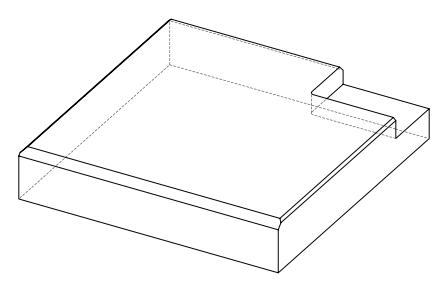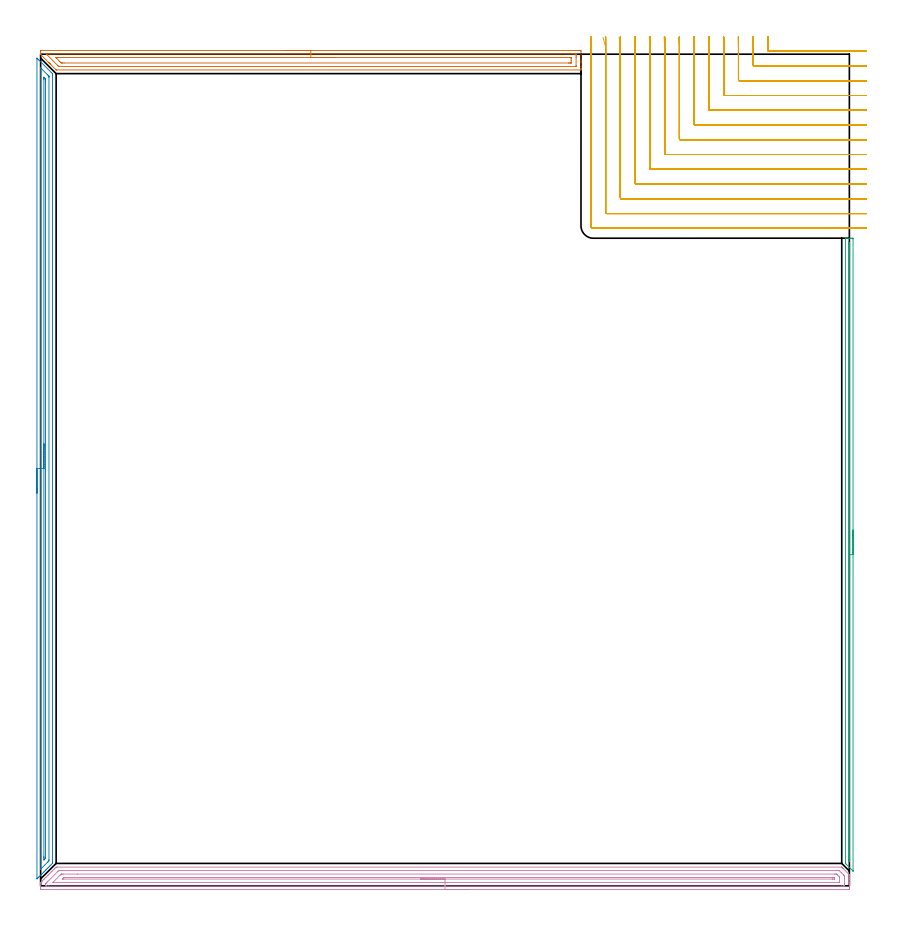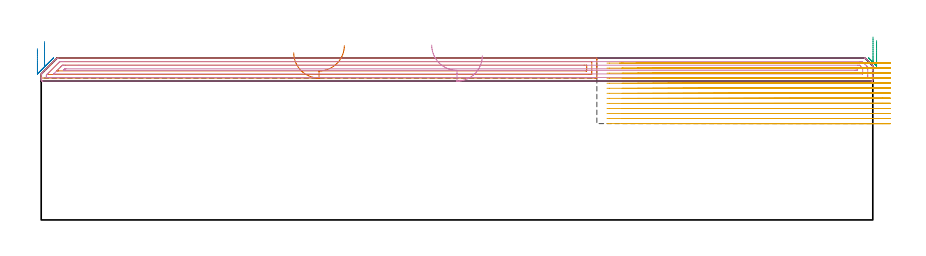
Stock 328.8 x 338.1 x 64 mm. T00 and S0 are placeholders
(PLAN: 5 operations, 1 tool changes, 72.4 min)
(1 AREA_MILL | FG_CHAMFER_SURFACE | UGT0205_001 | 5.43 min | 7009 mm3)
(2 AREA_MILL_1 | FG_CHAMFER_SURFACE_1 | UGT0205_001 | 8.03 min | 6589 mm3)
(3 AREA_MILL_2 | FG_CHAMFER_SURFACE_2 | UGT0205_001 | 4.23 min | 1260 mm3)
(4 AREA_MILL_3 | FG_CHAMFER_SURFACE_3 | UGT0205_001 | 10.61 min | 13462 mm3)
(5 MILL_CORNER_NOTCH_RECTANGULAR | CORNER_NOTCH_RECTANGULAR | NXT0201_009 | Follow Part, ap 2, ae 75% | 44.1 min | 211093 mm3)
(TOOL UGT0205_001 | Chamfer Mill 20 x 3 x 45 deg. | D20 FL50 Z2)
(TOOL NXT0201_009 | ENDMILL 8mm [2P460-0800-NA 1630] | D8 FL26 Z6)
(OP 1 AREA_MILL)
G17 G21 G94 G90
T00 M6
G54
G17 G0 G90 X99.85 Y339.6 S1061 M3
G43 Z74. H0
Z66.1
G94 G1 X99.888 Z65.228 F250.
X100.002 Z64.364
X100.191 Z63.512
X100.453 Z62.68
X100.787 Z61.874
X101.19 Z61.1
X101.659 Z60.364
X102.19 Z59.672
X102.779 Z59.029
X103.422 Z58.44
X104.114 Z57.908
X104.85 Z57.44
X105.624 Z57.037
X106.43 Z56.703
X107.262 Z56.441
X108.114 Z56.252
X108.978 Z56.138
X109.85 Z56.1
X218.667
X219.103 Y339.599 Z56.101
X219.534 Y339.595 Z56.103
X219.69 Y339.591 Z56.106
X219.7 Y339.17 Z56.527
Y335.65 Z60.045
Y335.068 Z60.629
Y334.77 Z60.927
Y333.01 Z62.685
Y332.414 Z63.286
Y332.13 Z63.569
X219.699 Y331.991 Z63.708
X219.69 Y331.706 Z63.993
X219.549 Y331.7 Z64.
X6.314 Z63.999
X6.304 Y331.705 Z63.994
X6.28 Y331.719 Z63.98
X4.108 Y333.89 Z61.807
X4.055 Y333.944 Z61.755
X3.867 Y334.132 Z61.567
X3.815 Y334.183 Z61.513
X3.766 Y334.234 Z61.465
X3.57 Y334.429 Z61.27
X3.522 Y334.477 Z61.22
X3.477 Y334.523 Z61.176
X3.273 Y334.727 Z60.972
X3.229 Y334.77 Z60.927
X3.187 Y334.812 Z60.887
X0.3 Y337.7 Z57.999
X0.149 Y337.85 Z57.847
X0.003 Y337.997 Z57.701
X0. Y338. Z57.698
Y338.07 Z57.63
Y338.298 Z57.402
Y339.17 Z56.53
Y339.454 Z56.245
X0.01 Y339.594 Z56.105
X0.037 Y339.6 Z56.1
X109.85
Y338.186 Z57.514
X216.533
X217.319 Y338.185 Z57.515
X217.426 Y338.184 Z57.516
X217.669 Y338.179 Z57.521
X217.69 Y338.1 Z57.6
X217.696 Y337.918 Z57.782
X217.699 Y337.41 Z58.29
X217.7 Y336.906 Z58.794
X217.699 Y333.515 Z62.185
X217.692 Y333.139 Z62.561
X217.69 Y333.12 Z62.58
X217.686 Y333.118 Z62.582
X217.663 Y333.116 Z62.584
X217.614 Y333.115 Z62.585
X217.516 Y333.114 Z62.586
X7.732 Y333.115 Z62.585
X7.625 Y333.116 Z62.584
X7.431 Y333.121 Z62.579
X7.331 Y333.13 Z62.57
X7.133 Y333.323 Z62.377
X6.84 Y333.61 Z62.09
X2.381 Y338.069 Z57.631
X2.312 Y338.141 Z57.559
X2.294 Y338.163 Z57.537
X2.283 Y338.177 Z57.523
X2.302 Y338.179 Z57.521
X2.381 Y338.183 Z57.517
X2.487 Y338.185 Z57.515
X109.85 Y338.186 Z57.514
Y336.772 Z58.928
X215.291 Y336.771 Z58.929
X215.535 Z58.93
X215.617 Y336.769 Z58.931
X215.68 Y336.765 Z58.935
X215.69 Y336.762 Z58.938
X215.694 Y336.738 Z58.962
X215.697 Y336.692 Z59.008
X215.699 Y336.53 Z59.17
X215.7 Y336.368 Z59.332
Y335.488 Z60.212
X215.699 Y334.77 Z60.93
X215.697 Y334.611 Z61.089
X215.69 Y334.555 Z61.145
X215.681 Y334.535 Z61.165
X215.657 Y334.534 Z61.166
X215.535 Y334.531 Z61.169
X214.888 Y334.529 Z61.171
X214.644
X9.516
X8.867 Y334.53 Z61.17
X8.624 Y334.532 Z61.168
X8.384 Y334.536 Z61.164
X8.14 Y334.77 Z60.93
X7.732 Y335.169 Z60.531
X6.37 Y336.53 Z59.17
X6.218 Y336.686 Z59.014
X6.165 Y336.742 Z58.958
X6.147 Y336.765 Z58.935
X6.188 Y336.766 Z58.934
X6.351 Y336.769 Z58.931
X6.596 Y336.771 Z58.929
X6.84 Y336.772 Z58.928
X109.85
X110.722 Z58.966
X111.587 Z59.08
X112.438 Z59.269
X113.27 Z59.532
X114.076 Z59.865
X114.85 Z60.268
X115.586 Z60.737
X116.278 Z61.268
X116.921 Z61.857
X117.51 Z62.501
X118.042 Z63.193
X118.51 Z63.928
X118.913 Z64.702
X119.247 Z65.508
X119.509 Z66.34
X119.698 Z67.192
X119.812 Z68.057
X119.85 Z68.928
G0 Z74.
M5
M2
(OP 2 AREA_MILL_1)
G17 G21 G94 G90
T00 M6
G54
G17 G0 G90 X-1.5 Y159.65 S1061 M3
G43 Z74. H0
Z67.7
G94 G1 Y159.688 Z66.828 F250.
Y159.802 Z65.964
Y159.991 Z65.112
Y160.253 Z64.28
Y160.587 Z63.474
Y160.99 Z62.7
Y161.459 Z61.964
Y161.99 Z61.272
Y162.579 Z60.629
Y163.222 Z60.04
Y163.914 Z59.508
Y164.65 Z59.04
Y165.424 Z58.637
Y166.23 Z58.303
Y167.062 Z58.041
Y167.914 Z57.852
Y168.779 Z57.738
Y169.65 Z57.7
Y336.211
X-1.496 Y336.473 Z57.704
X-1.494 Y336.482 Z57.705
X-1.473 Y336.473 Z57.727
X-0.709 Y335.711 Z58.487
X4.304 Y330.697 Z63.501
X4.75 Y330.25 Z63.949
X4.799 Y330.195 Z63.984
X4.8 Y329.621 Z64.
Y9.679
X4.799 Y9.105 Z63.984
X4.749 Y9.049 Z63.949
X3.951 Y8.251 Z63.15
X3.714 Y8.012 Z62.911
X3.593 Y7.891 Z62.79
X3.084 Y7.384 Z62.284
X2.83 Y7.128 Z62.026
X2.699 Y6.998 Z61.896
X2.218 Y6.517 Z61.417
X1.945 Y6.243 Z61.141
X1.364 Y5.664 Z60.564
X1.06 Y5.358 Z60.256
X0.47 Y4.77 Z59.67
X0.176 Y4.473 Z59.371
X-0.43 Y3.87 Z58.77
X-0.709 Y3.588 Z58.486
X-1.197 Y3.102 Z58.001
X-1.323 Y2.976 Z57.875
X-1.446 Y2.859 Z57.752
X-1.494 Y2.818 Z57.704
X-1.499 Y2.949 Z57.701
X-1.5 Y2.976 Z57.7
Y169.65
X-0.086 Z59.114
Y332.302
X-0.084 Y332.489 Z59.116
X-0.082 Y332.581 Z59.118
X-0.08 Y332.612 Z59.12
X-0.058 Y332.596 Z59.142
X0.031 Y332.514 Z59.231
X0.247 Y332.302 Z59.447
X2.928 Y329.621 Z62.128
X3.328 Y329.213 Z62.528
X3.379 Y329.159 Z62.579
X3.382 Y329.137 Z62.582
X3.384 Y329.084 Z62.584
X3.385 Y328.976 Z62.585
X3.386 Y328.762 Z62.586
X3.385 Y10.573 Z62.585
X3.379 Y10.148 Z62.579
X3.171 Y9.93 Z62.371
X2.928 Y9.679 Z62.128
X0.163 Y6.913 Z59.363
X0.063 Y6.814 Z59.263
X-0.037 Y6.719 Z59.163
X-0.075 Y6.686 Z59.125
X-0.085 Y6.963 Z59.115
Y6.998
X-0.086 Y169.65 Z59.114
X1.328 Z60.528
X1.329 Y327.834 Z60.529
X1.33 Y328.158 Z60.53
X1.334 Y328.728 Z60.534
X1.335 Y328.746 Z60.535
X1.364 Y328.728 Z60.564
X1.65 Y328.444 Z60.85
X1.95 Y328.139 Z61.15
X1.965 Y327.834 Z61.165
X1.968 Y327.513 Z61.168
X1.971 Y326.94 Z61.171
Y326.616
Y11.466
X1.97 Y11.304 Z61.17
X1.967 Y11.223 Z61.167
X1.965 Y11.186 Z61.165
X1.951 Y11.162 Z61.151
X1.65 Y10.852 Z60.85
X1.512 Y10.712 Z60.712
X1.372 Y10.573 Z60.572
X1.355 Y10.56 Z60.555
X1.343 Y10.553 Z60.543
X1.336 Y10.573 Z60.536
X1.334 Y10.607 Z60.534
X1.33 Y10.896 Z60.53
X1.329 Y11.466 Z60.529
X1.328 Y11.791 Z60.528
Y169.65
Y170.522 Z60.566
Y171.387 Z60.68
Y172.238 Z60.869
Y173.07 Z61.132
Y173.876 Z61.465
Y174.65 Z61.868
Y175.386 Z62.337
Y176.078 Z62.868
Y176.721 Z63.457
Y177.311 Z64.101
Y177.842 Z64.793
Y178.31 Z65.528
Y178.713 Z66.302
Y179.047 Z67.108
Y179.309 Z67.94
Y179.498 Z68.792
Y179.612 Z69.657
Y179.65 Z70.528
G0 Z74.
M5
M2
(OP 3 AREA_MILL_2)
G17 G21 G94 G90
T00 M6
G54
G17 G0 G90 X330.3 Y144.65 S1061 M3
G43 Z74. H0
Z70.9
G94 G1 Y144.612 Z70.028 F250.
Y144.498 Z69.164
Y144.309 Z68.312
Y144.047 Z67.48
Y143.713 Z66.674
Y143.31 Z65.9
Y142.841 Z65.164
Y142.31 Z64.472
Y141.721 Z63.829
Y141.078 Z63.24
Y140.386 Z62.708
Y139.65 Z62.24
Y138.876 Z61.837
Y138.07 Z61.503
Y137.238 Z61.241
Y136.386 Z61.052
Y135.522 Z60.938
Y134.65 Z60.9
X330.299 Y6.157 Z60.899
Y6.093
X330.297 Y6.051 Z60.897
X330.294 Y6.032 Z60.899
X330.291 Y6.018 Z60.901
X330.234 Y6.063 Z60.959
X330.173 Y6.126 Z61.024
X330.142 Y6.157 Z61.056
X327.429 Y8.871 Z63.771
X327.26 Y9.041 Z63.936
X327.203 Y9.105 Z63.989
X327.2 Y9.28 Z64.
Y263.143
X327.203 Y263.29 Z63.988
X327.244 Y263.296 Z63.947
X327.287 Y263.299 Z63.904
X327.376 Y263.3 Z63.823
X328.572 Z62.627
X329.183 Z62.012
X329.489 Z61.707
X330.051 Y263.297 Z61.146
X330.291 Y263.295 Z60.906
X330.293 Y263.268 Z60.904
X330.3 Y263.014 Z60.9
Y134.65
X328.886 Z62.314
Y10.479
X328.884 Y10.173 Z62.316
X328.881 Y9.894 Z62.319
X328.88 Y9.885 Z62.32
X328.876 Y9.886 Z62.324
X328.835 Y9.921 Z62.365
X328.751 Y10.002 Z62.449
X328.667 Y10.09 Z62.533
X328.627 Y10.134 Z62.573
X328.621 Y10.173 Z62.579
X328.618 Y10.452 Z62.582
X328.615 Y10.758 Z62.585
Y260.912
X328.617 Y261.191 Z62.583
X328.62 Y261.279 Z62.581
X328.622 Y261.291 Z62.578
X328.628 Y261.294 Z62.572
X328.654 Y261.297 Z62.546
X328.808 Y261.298 Z62.392
X328.87 Y261.291 Z62.33
X328.879 Y261.288 Z62.321
X328.881 Y261.27 Z62.319
X328.884 Y261.22 Z62.316
X328.885 Y260.912 Z62.315
X328.886 Y260.605 Z62.314
Y134.65
Y133.778 Z62.352
Y132.913 Z62.466
Y132.062 Z62.655
Y131.23 Z62.917
Y130.424 Z63.251
Y129.65 Z63.654
Y128.914 Z64.123
Y128.222 Z64.654
Y127.579 Z65.243
Y126.99 Z65.886
Y126.458 Z66.578
Y125.99 Z67.314
Y125.587 Z68.088
Y125.253 Z68.894
Y124.991 Z69.726
Y124.802 Z70.578
Y124.688 Z71.443
Y124.65 Z72.314
G0 Z74.
M5
M2
(OP 4 AREA_MILL_3)
G17 G21 G94 G90
T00 M6
G54
G17 G0 G90 X174.4 Y-1.5 S1061 M3
G43 Z74. H0
Z64.9
G94 G1 X174.362 Z64.028 F250.
X174.248 Z63.164
X174.059 Z62.312
X173.797 Z61.48
X173.463 Z60.674
X173.06 Z59.9
X172.592 Z59.164
X172.06 Z58.472
X171.471 Z57.829
X170.828 Z57.24
X170.136 Z56.708
X169.4 Z56.24
X168.626 Z55.837
X167.82 Z55.503
X166.988 Z55.241
X166.136 Z55.052
X165.272 Z54.938
X164.4 Z54.9
X0.608
X0.437 Y-1.498 Z54.902
X0.002 Y-1.491 Z54.905
X0. Y-1.269 Z55.128
Y-0.949 Z55.447
Y-0.381 Z56.015
Y-0.06 Z56.335
Y0.952 Z57.352
X0.008 Y1.273 Z57.672
X0.01 Y1.299 Z57.698
X0.161 Y1.458 Z57.858
X0.352 Y1.652 Z58.052
X0.417 Y1.717 Z58.117
X0.608 Y1.909 Z58.307
X0.712 Y2.013 Z58.411
X1.305 Y2.606 Z59.005
X1.5 Y2.801 Z59.199
X1.601 Y2.902 Z59.299
X2.194 Y3.494 Z59.894
X2.786 Y4.087 Z60.485
X3.083 Y4.383 Z60.783
X3.732 Y5.032 Z61.431
X4.624 Y5.925 Z62.324
X5.517 Y6.817 Z63.216
X5.714 Y7.014 Z63.414
X6.194 Y7.494 Z63.894
X6.305 Y7.601 Z63.982
X6.856 Y7.6 Z64.
X325.515
X325.695 Y7.597 Z63.989
X325.761 Y7.541 Z63.937
X326.099 Y7.202 Z63.6
X326.254 Y7.049 Z63.444
X326.407 Y6.894 Z63.291
X328.623 Y4.679 Z61.075
X328.787 Y4.513 Z60.909
X328.799 Y4.496 Z60.892
X328.8 Y4.234 Z60.633
Y3.248 Z59.647
Y2.606 Z59.001
Y1.396 Z57.793
Y0.829 Z57.223
Y0.224 Z56.619
Y-0.06 Z56.335
Y-0.665 Z55.731
X328.797 Y-0.949 Z55.447
X328.792 Y-1.491 Z54.905
X328.739 Y-1.493 Z54.904
X328.192 Y-1.5 Z54.9
X164.4
Y-0.086 Z56.314
X3.311
X2.418 Y-0.085 Z56.315
X2.393 Y-0.084 Z56.316
X2.01 Y-0.06 Z56.34
X2.005 Y0.326 Z56.726
X2.01 Y0.829 Z57.229
X2.191 Y1.029 Z57.429
X2.393 Y1.241 Z57.641
X2.63 Y1.48 Z57.88
X2.867 Y1.717 Z58.117
X6.856 Y5.705 Z62.105
X7.086 Y5.931 Z62.331
X7.322 Y6.16 Z62.56
X7.724 Y6.184 Z62.584
X7.748 Y6.185 Z62.585
X8.615 Y6.186 Z62.586
X323.704
X324.598 Y6.184 Z62.584
X324.622 Y6.182 Z62.582
X324.643 Y6.179 Z62.579
X324.678 Y6.16 Z62.56
X325.515 Y5.336 Z61.736
X325.536 Y5.314 Z61.714
X326.407 Y4.441 Z60.841
X326.46 Y4.383 Z60.783
X326.79 Y4.002 Z60.402
X326.796 Y3.494 Z59.894
X326.799 Y3.104 Z59.504
Y0.829 Z57.229
X326.798 Y0.44 Z56.84
X326.79 Y-0.06 Z56.34
X326.431 Y-0.084 Z56.316
X326.407 Y-0.085 Z56.315
X325.54 Y-0.086 Z56.314
X164.4
Y1.328 Z57.728
X5.182 Y1.329 Z57.729
X5.071 Y1.33 Z57.73
X5.025 Y1.331 Z57.731
X4.972 Y1.335 Z57.735
X4.951 Y1.341 Z57.741
X4.975 Y1.369 Z57.769
X5.02 Y1.418 Z57.818
X5.071 Y1.471 Z57.871
X7.983 Y4.383 Z60.783
X8.315 Y4.707 Z61.107
X8.363 Y4.752 Z61.152
X8.447 Y4.764 Z61.164
X8.641 Y4.767 Z61.167
X9.144 Y4.771 Z61.171
X14.917 Y4.772 Z61.172
X322.837 Y4.771 Z61.171
X323.342 Y4.769 Z61.169
X323.534 Y4.765 Z61.165
X323.627 Y4.761 Z61.161
X323.729 Y4.667 Z61.067
X324.016 Y4.383 Z60.783
X324.622 Y3.776 Z60.176
X324.758 Y3.633 Z60.033
X324.789 Y3.598 Z59.998
X324.794 Y3.553 Z59.953
X324.797 Y3.494 Z59.894
X324.8 Y3.318 Z59.718
X324.798 Y1.542 Z57.942
X324.79 Y1.364 Z57.764
X324.784 Y1.334 Z57.734
X324.767 Y1.333 Z57.733
X324.72 Y1.33 Z57.73
X324.622 Y1.329 Z57.729
X164.4 Y1.328 Z57.728
Y2.743 Z59.143
X9.396
X8.928 Y2.745 Z59.145
X8.853 Y2.747 Z59.147
X8.815 Y2.749 Z59.149
X8.826 Y2.765 Z59.165
X8.909 Y2.855 Z59.255
X9.005 Y2.955 Z59.355
X9.093 Y3.044 Z59.444
X9.244 Y3.194 Z59.594
X9.319 Y3.265 Z59.665
X9.395 Y3.335 Z59.735
X9.422 Y3.351 Z59.751
X9.457 Y3.353 Z59.753
X9.534 Y3.356 Z59.756
X9.671 Y3.357 Z59.757
X9.809
X322.082
X322.39 Y3.355 Z59.755
X322.544 Y3.352 Z59.752
X322.579 Y3.35 Z59.75
X322.603 Y3.336 Z59.736
X322.641 Y3.302 Z59.702
X322.726 Y3.217 Z59.617
X322.79 Y3.15 Z59.55
X322.792 Y3.05 Z59.45
Y2.846 Z59.246
X322.79 Y2.751 Z59.151
X322.695 Y2.747 Z59.147
X322.562 Y2.745 Z59.145
X321.944 Y2.743 Z59.143
X321.807
X164.4
X163.528 Z59.181
X162.664 Z59.295
X161.812 Z59.483
X160.98 Z59.746
X160.174 Z60.08
X159.4 Z60.482
X158.664 Z60.951
X157.972 Z61.482
X157.329 Z62.072
X156.74 Z62.715
X156.208 Z63.407
X155.74 Z64.143
X155.337 Z64.916
X155.003 Z65.722
X154.741 Z66.554
X154.552 Z67.406
X154.438 Z68.271
X154.4 Z69.143
G0 Z74.
M5
M2
(OP 5 MILL_CORNER_NOTCH_RECTANGULAR)
G17 G21 G94 G90
T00 M6
G54
G17 G0 G90 X295.61 Y345.099 S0 M3
G43 Z74. H1
Z62.008
G94 G1 X295.68 Y342.1 F250.
G2 X295.7 Y340.411 R72. F500.
G1 Y339.695
G3 X296.095 Y339.3 R0.4
G1 X332.616
X335.616 F250.
G0 Z74.
X289.602 Y345.099
Z62.008
G1 X289.678 Y342.1
G2 X289.7 Y340.411 R66. F500.
G1 Y333.695
G3 X290.095 Y333.3 R0.4
G1 X332.8
X335.8 F250.
G0 Z74.
X283.592 Y345.099
Z62.008
G1 X283.676 Y342.1
G2 X283.7 Y340.411 R60. F500.
G1 Y327.695
G3 X284.095 Y327.3 R0.4
G1 X332.8
X335.8 F250.
G0 Z74.
X277.58 Y345.099
Z62.008
G1 X277.674 Y342.1
G2 X277.7 Y340.411 R54. F500.
G1 Y321.696
G3 X278.096 Y321.3 R0.4
G1 X332.8
X335.8 F250.
G0 Z74.
X271.565 Y345.098
Z62.008
G1 X271.67 Y342.1
G2 X271.7 Y340.411 R48. F500.
G1 Y315.696
G3 X272.096 Y315.3 R0.4
G1 X332.8
X335.8 F250.
G0 Z74.
X265.545 Y345.098
Z62.008
G1 X265.666 Y342.1
G2 X265.7 Y340.411 R42. F500.
G1 Y309.696
G3 X266.096 Y309.3 R0.4
G1 X332.8
X335.8 F250.
G0 Z74.
X259.52 Y345.097
Z62.008
G1 X259.66 Y342.1
G2 X259.7 Y340.411 R36. F500.
G1 Y303.696
G3 X260.096 Y303.3 R0.4
G1 X332.8
X335.8 F250.
G0 Z74.
X253.483 Y345.095
Z62.008
G1 X253.652 Y342.1
G2 X253.7 Y340.411 R30. F500.
G1 Y297.696
G3 X254.096 Y297.3 R0.4
G1 X332.8
X335.8 F250.
G0 Z74.
X247.429 Y345.093
Z62.008
G1 X247.64 Y342.1
G2 X247.7 Y340.411 R24. F500.
G1 Y291.697
G3 X248.097 Y291.3 R0.4
G1 X332.8
X335.8 F250.
G0 Z74.
X241.339 Y345.087
Z62.008
G1 X241.621 Y342.1
G2 X241.7 Y340.411 R18. F500.
G1 Y285.697
G3 X242.097 Y285.3 R0.4
G1 X332.8
X335.8 F250.
G0 Z74.
X235.158 Y345.07
Z62.008
G1 X235.581 Y342.1
G2 X235.7 Y340.411 R12. F500.
G1 Y279.697
G3 X236.097 Y279.3 R0.4
G1 X332.8
X335.8 F250.
G0 Z74.
X228.613 Y344.979
Z62.008
G1 X229.457 Y342.1
G2 X229.7 Y340.411 R6. F500.
G1 Y273.697
G3 X230.097 Y273.3 R0.4
G1 X332.8
X335.8 F250.
G0 Z74.
X223.7 Y343.411
Z62.008
G1 Y340.411
Y268.3 F500.
G3 X224.7 Y267.3 R1.
G1 X332.8
X335.8 F250.
G0 Z74.
X295.692 Y345.1
Z60.015
G1 X295.7 Y342.1
Y341.907 F500.
Y339.695
G3 X296.095 Y339.3 R0.4
G1 X332.616
X335.616 F250.
G0 Z74.
X289.691 Y345.1
Z60.015
G1 X289.7 Y342.1
Y341.907 F500.
Y333.695
G3 X290.095 Y333.3 R0.4
G1 X332.8
X335.8 F250.
G0 Z74.
X283.69 Y345.1
Z60.015
G1 X283.7 Y342.1
Y341.907 F500.
Y327.695
G3 X284.095 Y327.3 R0.4
G1 X332.8
X335.8 F250.
G0 Z74.
X277.689 Y345.1
Z60.015
G1 X277.7 Y342.1
Y341.907 F500.
Y321.696
G3 X278.096 Y321.3 R0.4
G1 X332.8
X335.8 F250.
G0 Z74.
X271.688 Y345.1
Z60.015
G1 X271.7 Y342.1
Y341.907 F500.
Y315.696
G3 X272.096 Y315.3 R0.4
G1 X332.8
X335.8 F250.
G0 Z74.
X265.686 Y345.1
Z60.015
G1 X265.7 Y342.1
Y341.907 F500.
Y309.696
G3 X266.096 Y309.3 R0.4
G1 X332.8
X335.8 F250.
G0 Z74.
X259.683 Y345.1
Z60.015
G1 X259.699 Y342.1
X259.7 Y341.907 F500.
Y303.696
G3 X260.096 Y303.3 R0.4
G1 X332.8
X335.8 F250.
G0 Z74.
X253.68 Y345.1
Z60.015
G1 X253.699 Y342.1
X253.7 Y341.907 F500.
Y297.696
G3 X254.096 Y297.3 R0.4
G1 X332.8
X335.8 F250.
G0 Z74.
X247.675 Y345.1
Z60.015
G1 X247.699 Y342.1
X247.7 Y341.907 F500.
Y291.697
G3 X248.097 Y291.3 R0.4
G1 X332.8
X335.8 F250.
G0 Z74.
X241.667 Y345.1
Z60.015
G1 X241.699 Y342.1
X241.7 Y341.907 F500.
Y285.697
G3 X242.097 Y285.3 R0.4
G1 X332.8
X335.8 F250.
G0 Z74.
X235.65 Y345.1
Z60.015
G1 X235.698 Y342.1
X235.7 Y341.907 F500.
Y279.697
G3 X236.097 Y279.3 R0.4
G1 X332.8
X335.8 F250.
G0 Z74.
X229.6 Y345.098
Z60.015
G1 X229.697 Y342.1
X229.7 Y341.907 F500.
Y273.697
G3 X230.097 Y273.3 R0.4
G1 X332.8
X335.8 F250.
G0 Z74.
X223.7 Y344.907
Z60.015
G1 Y341.907
Y268.3 F500.
G3 X224.7 Y267.3 R1.
G1 X332.8
X335.8 F250.
G0 Z74.
X295.7 Y345.1
Z58.023
G1 Y342.1
Y339.695 F500.
G3 X296.095 Y339.3 R0.4
G1 X332.616
X335.616 F250.
G0 Z74.
X289.7 Y345.1
Z58.023
G1 Y342.1
Y333.695 F500.
G3 X290.095 Y333.3 R0.4
G1 X332.8
X335.8 F250.
G0 Z74.
X283.7 Y345.1
Z58.023
G1 Y342.1
Y327.695 F500.
G3 X284.095 Y327.3 R0.4
G1 X332.8
X335.8 F250.
G0 Z74.
X277.7 Y345.1
Z58.023
G1 Y342.1
Y321.696 F500.
G3 X278.096 Y321.3 R0.4
G1 X332.8
X335.8 F250.
G0 Z74.
X271.7 Y345.1
Z58.023
G1 Y342.1
Y315.696 F500.
G3 X272.096 Y315.3 R0.4
G1 X332.8
X335.8 F250.
G0 Z74.
X265.7 Y345.1
Z58.023
G1 Y342.1
Y309.696 F500.
G3 X266.096 Y309.3 R0.4
G1 X332.8
X335.8 F250.
G0 Z74.
X259.7 Y345.1
Z58.023
G1 Y342.1
Y303.696 F500.
G3 X260.096 Y303.3 R0.4
G1 X332.8
X335.8 F250.
G0 Z74.
X253.7 Y345.1
Z58.023
G1 Y342.1
Y297.696 F500.
G3 X254.096 Y297.3 R0.4
G1 X332.8
X335.8 F250.
G0 Z74.
X247.7 Y345.1
Z58.023
G1 Y342.1
Y291.697 F500.
G3 X248.097 Y291.3 R0.4
G1 X332.8
X335.8 F250.
G0 Z74.
X241.7 Y345.1
Z58.023
G1 Y342.1
Y285.697 F500.
G3 X242.097 Y285.3 R0.4
G1 X332.8
X335.8 F250.
G0 Z74.
X235.7 Y345.1
Z58.023
G1 Y342.1
Y279.697 F500.
G3 X236.097 Y279.3 R0.4
G1 X332.8
X335.8 F250.
G0 Z74.
X229.7 Y345.1
Z58.023
G1 Y342.1
Y273.697 F500.
G3 X230.097 Y273.3 R0.4
G1 X332.8
X335.8 F250.
G0 Z74.
X223.7 Y345.1
Z58.023
G1 Y342.1
Y268.3 F500.
G3 X224.7 Y267.3 R1.
G1 X332.8
X335.8 F250.
G0 Z74.
X295.7 Y345.1
Z56.031
G1 Y342.1
Y339.695 F500.
G3 X296.095 Y339.3 R0.4
G1 X332.616
X335.616 F250.
G0 Z74.
X289.7 Y345.1
Z56.031
G1 Y342.1
Y333.695 F500.
G3 X290.095 Y333.3 R0.4
G1 X332.8
X335.8 F250.
G0 Z74.
X283.7 Y345.1
Z56.031
G1 Y342.1
Y327.695 F500.
G3 X284.095 Y327.3 R0.4
G1 X332.8
X335.8 F250.
G0 Z74.
X277.7 Y345.1
Z56.031
G1 Y342.1
Y321.696 F500.
G3 X278.096 Y321.3 R0.4
G1 X332.8
X335.8 F250.
G0 Z74.
X271.7 Y345.1
Z56.031
G1 Y342.1
Y315.696 F500.
G3 X272.096 Y315.3 R0.4
G1 X332.8
X335.8 F250.
G0 Z74.
X265.7 Y345.1
Z56.031
G1 Y342.1
Y309.696 F500.
G3 X266.096 Y309.3 R0.4
G1 X332.8
X335.8 F250.
G0 Z74.
X259.7 Y345.1
Z56.031
G1 Y342.1
Y303.696 F500.
G3 X260.096 Y303.3 R0.4
G1 X332.8
X335.8 F250.
G0 Z74.
X253.7 Y345.1
Z56.031
G1 Y342.1
Y297.696 F500.
G3 X254.096 Y297.3 R0.4
G1 X332.8
X335.8 F250.
G0 Z74.
X247.7 Y345.1
Z56.031
G1 Y342.1
Y291.697 F500.
G3 X248.097 Y291.3 R0.4
G1 X332.8
X335.8 F250.
G0 Z74.
X241.7 Y345.1
Z56.031
G1 Y342.1
Y285.697 F500.
G3 X242.097 Y285.3 R0.4
G1 X332.8
X335.8 F250.
G0 Z74.
X235.7 Y345.1
Z56.031
G1 Y342.1
Y279.697 F500.
G3 X236.097 Y279.3 R0.4
G1 X332.8
X335.8 F250.
G0 Z74.
X229.7 Y345.1
Z56.031
G1 Y342.1
Y273.697 F500.
G3 X230.097 Y273.3 R0.4
G1 X332.8
X335.8 F250.
G0 Z74.
X223.7 Y345.1
Z56.031
G1 Y342.1
Y268.3 F500.
G3 X224.7 Y267.3 R1.
G1 X332.8
X335.8 F250.
G0 Z74.
X295.7 Y345.1
Z54.038
G1 Y342.1
Y339.695 F500.
G3 X296.095 Y339.3 R0.4
G1 X332.616
X335.616 F250.
G0 Z74.
X289.7 Y345.1
Z54.038
G1 Y342.1
Y333.695 F500.
G3 X290.095 Y333.3 R0.4
G1 X332.8
X335.8 F250.
G0 Z74.
X283.7 Y345.1
Z54.038
G1 Y342.1
Y327.695 F500.
G3 X284.095 Y327.3 R0.4
G1 X332.8
X335.8 F250.
G0 Z74.
X277.7 Y345.1
Z54.038
G1 Y342.1
Y321.696 F500.
G3 X278.096 Y321.3 R0.4
G1 X332.8
X335.8 F250.
G0 Z74.
X271.7 Y345.1
Z54.038
G1 Y342.1
Y315.696 F500.
G3 X272.096 Y315.3 R0.4
G1 X332.8
X335.8 F250.
G0 Z74.
X265.7 Y345.1
Z54.038
G1 Y342.1
Y309.696 F500.
G3 X266.096 Y309.3 R0.4
G1 X332.8
X335.8 F250.
G0 Z74.
X259.7 Y345.1
Z54.038
G1 Y342.1
Y303.696 F500.
G3 X260.096 Y303.3 R0.4
G1 X332.8
X335.8 F250.
G0 Z74.
X253.7 Y345.1
Z54.038
G1 Y342.1
Y297.696 F500.
G3 X254.096 Y297.3 R0.4
G1 X332.8
X335.8 F250.
G0 Z74.
X247.7 Y345.1
Z54.038
G1 Y342.1
Y291.697 F500.
G3 X248.097 Y291.3 R0.4
G1 X332.8
X335.8 F250.
G0 Z74.
X241.7 Y345.1
Z54.038
G1 Y342.1
Y285.697 F500.
G3 X242.097 Y285.3 R0.4
G1 X332.8
X335.8 F250.
G0 Z74.
X235.7 Y345.1
Z54.038
G1 Y342.1
Y279.697 F500.
G3 X236.097 Y279.3 R0.4
G1 X332.8
X335.8 F250.
G0 Z74.
X229.7 Y345.1
Z54.038
G1 Y342.1
Y273.697 F500.
G3 X230.097 Y273.3 R0.4
G1 X332.8
X335.8 F250.
G0 Z74.
X223.7 Y345.1
Z54.038
G1 Y342.1
Y268.3 F500.
G3 X224.7 Y267.3 R1.
G1 X332.8
X335.8 F250.
G0 Z74.
X295.7 Y345.1
Z52.046
G1 Y342.1
Y339.695 F500.
G3 X296.095 Y339.3 R0.4
G1 X332.616
X335.616 F250.
G0 Z74.
X289.7 Y345.1
Z52.046
G1 Y342.1
Y333.695 F500.
G3 X290.095 Y333.3 R0.4
G1 X332.8
X335.8 F250.
G0 Z74.
X283.7 Y345.1
Z52.046
G1 Y342.1
Y327.695 F500.
G3 X284.095 Y327.3 R0.4
G1 X332.8
X335.8 F250.
G0 Z74.
X277.7 Y345.1
Z52.046
G1 Y342.1
Y321.696 F500.
G3 X278.096 Y321.3 R0.4
G1 X332.8
X335.8 F250.
G0 Z74.
X271.7 Y345.1
Z52.046
G1 Y342.1
Y315.696 F500.
G3 X272.096 Y315.3 R0.4
G1 X332.8
X335.8 F250.
G0 Z74.
X265.7 Y345.1
Z52.046
G1 Y342.1
Y309.696 F500.
G3 X266.096 Y309.3 R0.4
G1 X332.8
X335.8 F250.
G0 Z74.
X259.7 Y345.1
Z52.046
G1 Y342.1
Y303.696 F500.
G3 X260.096 Y303.3 R0.4
G1 X332.8
X335.8 F250.
G0 Z74.
X253.7 Y345.1
Z52.046
G1 Y342.1
Y297.696 F500.
G3 X254.096 Y297.3 R0.4
G1 X332.8
X335.8 F250.
G0 Z74.
X247.7 Y345.1
Z52.046
G1 Y342.1
Y291.697 F500.
G3 X248.097 Y291.3 R0.4
G1 X332.8
X335.8 F250.
G0 Z74.
X241.7 Y345.1
Z52.046
G1 Y342.1
Y285.697 F500.
G3 X242.097 Y285.3 R0.4
G1 X332.8
X335.8 F250.
G0 Z74.
X235.7 Y345.1
Z52.046
G1 Y342.1
Y279.697 F500.
G3 X236.097 Y279.3 R0.4
G1 X332.8
X335.8 F250.
G0 Z74.
X229.7 Y345.1
Z52.046
G1 Y342.1
Y273.697 F500.
G3 X230.097 Y273.3 R0.4
G1 X332.8
X335.8 F250.
G0 Z74.
X223.7 Y345.1
Z52.046
G1 Y342.1
Y268.3 F500.
G3 X224.7 Y267.3 R1.
G1 X332.8
X335.8 F250.
G0 Z74.
X295.7 Y345.1
Z50.054
G1 Y342.1
Y339.695 F500.
G3 X296.095 Y339.3 R0.4
G1 X332.616
X335.616 F250.
G0 Z74.
X289.7 Y345.1
Z50.054
G1 Y342.1
Y333.695 F500.
G3 X290.095 Y333.3 R0.4
G1 X332.8
X335.8 F250.
G0 Z74.
X283.7 Y345.1
Z50.054
G1 Y342.1
Y327.695 F500.
G3 X284.095 Y327.3 R0.4
G1 X332.8
X335.8 F250.
G0 Z74.
X277.7 Y345.1
Z50.054
G1 Y342.1
Y321.696 F500.
G3 X278.096 Y321.3 R0.4
G1 X332.8
X335.8 F250.
G0 Z74.
X271.7 Y345.1
Z50.054
G1 Y342.1
Y315.696 F500.
G3 X272.096 Y315.3 R0.4
G1 X332.8
X335.8 F250.
G0 Z74.
X265.7 Y345.1
Z50.054
G1 Y342.1
Y309.696 F500.
G3 X266.096 Y309.3 R0.4
G1 X332.8
X335.8 F250.
G0 Z74.
X259.7 Y345.1
Z50.054
G1 Y342.1
Y303.696 F500.
G3 X260.096 Y303.3 R0.4
G1 X332.8
X335.8 F250.
G0 Z74.
X253.7 Y345.1
Z50.054
G1 Y342.1
Y297.696 F500.
G3 X254.096 Y297.3 R0.4
G1 X332.8
X335.8 F250.
G0 Z74.
X247.7 Y345.1
Z50.054
G1 Y342.1
Y291.697 F500.
G3 X248.097 Y291.3 R0.4
G1 X332.8
X335.8 F250.
G0 Z74.
X241.7 Y345.1
Z50.054
G1 Y342.1
Y285.697 F500.
G3 X242.097 Y285.3 R0.4
G1 X332.8
X335.8 F250.
G0 Z74.
X235.7 Y345.1
Z50.054
G1 Y342.1
Y279.697 F500.
G3 X236.097 Y279.3 R0.4
G1 X332.8
X335.8 F250.
G0 Z74.
X229.7 Y345.1
Z50.054
G1 Y342.1
Y273.697 F500.
G3 X230.097 Y273.3 R0.4
G1 X332.8
X335.8 F250.
G0 Z74.
X223.7 Y345.1
Z50.054
G1 Y342.1
Y268.3 F500.
G3 X224.7 Y267.3 R1.
G1 X332.8
X335.8 F250.
G0 Z74.
X295.7 Y345.1
Z48.061
G1 Y342.1
Y339.695 F500.
G3 X296.095 Y339.3 R0.4
G1 X332.616
X335.616 F250.
G0 Z74.
X289.7 Y345.1
Z48.061
G1 Y342.1
Y333.695 F500.
G3 X290.095 Y333.3 R0.4
G1 X332.8
X335.8 F250.
G0 Z74.
X283.7 Y345.1
Z48.061
G1 Y342.1
Y327.695 F500.
G3 X284.095 Y327.3 R0.4
G1 X332.8
X335.8 F250.
G0 Z74.
X277.7 Y345.1
Z48.061
G1 Y342.1
Y321.696 F500.
G3 X278.096 Y321.3 R0.4
G1 X332.8
X335.8 F250.
G0 Z74.
X271.7 Y345.1
Z48.061
G1 Y342.1
Y315.696 F500.
G3 X272.096 Y315.3 R0.4
G1 X332.8
X335.8 F250.
G0 Z74.
X265.7 Y345.1
Z48.061
G1 Y342.1
Y309.696 F500.
G3 X266.096 Y309.3 R0.4
G1 X332.8
X335.8 F250.
G0 Z74.
X259.7 Y345.1
Z48.061
G1 Y342.1
Y303.696 F500.
G3 X260.096 Y303.3 R0.4
G1 X332.8
X335.8 F250.
G0 Z74.
X253.7 Y345.1
Z48.061
G1 Y342.1
Y297.696 F500.
G3 X254.096 Y297.3 R0.4
G1 X332.8
X335.8 F250.
G0 Z74.
X247.7 Y345.1
Z48.061
G1 Y342.1
Y291.697 F500.
G3 X248.097 Y291.3 R0.4
G1 X332.8
X335.8 F250.
G0 Z74.
X241.7 Y345.1
Z48.061
G1 Y342.1
Y285.697 F500.
G3 X242.097 Y285.3 R0.4
G1 X332.8
X335.8 F250.
G0 Z74.
X235.7 Y345.1
Z48.061
G1 Y342.1
Y279.697 F500.
G3 X236.097 Y279.3 R0.4
G1 X332.8
X335.8 F250.
G0 Z74.
X229.7 Y345.1
Z48.061
G1 Y342.1
Y273.697 F500.
G3 X230.097 Y273.3 R0.4
G1 X332.8
X335.8 F250.
G0 Z74.
X223.7 Y345.1
Z48.061
G1 Y342.1
Y268.3 F500.
G3 X224.7 Y267.3 R1.
G1 X332.8
X335.8 F250.
G0 Z74.
X295.7 Y345.1
Z46.069
G1 Y342.1
Y339.695 F500.
G3 X296.095 Y339.3 R0.4
G1 X332.616
X335.616 F250.
G0 Z74.
X289.7 Y345.1
Z46.069
G1 Y342.1
Y333.695 F500.
G3 X290.095 Y333.3 R0.4
G1 X332.8
X335.8 F250.
G0 Z74.
X283.7 Y345.1
Z46.069
G1 Y342.1
Y327.695 F500.
G3 X284.095 Y327.3 R0.4
G1 X332.8
X335.8 F250.
G0 Z74.
X277.7 Y345.1
Z46.069
G1 Y342.1
Y321.696 F500.
G3 X278.096 Y321.3 R0.4
G1 X332.8
X335.8 F250.
G0 Z74.
X271.7 Y345.1
Z46.069
G1 Y342.1
Y315.696 F500.
G3 X272.096 Y315.3 R0.4
G1 X332.8
X335.8 F250.
G0 Z74.
X265.7 Y345.1
Z46.069
G1 Y342.1
Y309.696 F500.
G3 X266.096 Y309.3 R0.4
G1 X332.8
X335.8 F250.
G0 Z74.
X259.7 Y345.1
Z46.069
G1 Y342.1
Y303.696 F500.
G3 X260.096 Y303.3 R0.4
G1 X332.8
X335.8 F250.
G0 Z74.
X253.7 Y345.1
Z46.069
G1 Y342.1
Y297.696 F500.
G3 X254.096 Y297.3 R0.4
G1 X332.8
X335.8 F250.
G0 Z74.
X247.7 Y345.1
Z46.069
G1 Y342.1
Y291.697 F500.
G3 X248.097 Y291.3 R0.4
G1 X332.8
X335.8 F250.
G0 Z74.
X241.7 Y345.1
Z46.069
G1 Y342.1
Y285.697 F500.
G3 X242.097 Y285.3 R0.4
G1 X332.8
X335.8 F250.
G0 Z74.
X235.7 Y345.1
Z46.069
G1 Y342.1
Y279.697 F500.
G3 X236.097 Y279.3 R0.4
G1 X332.8
X335.8 F250.
G0 Z74.
X229.7 Y345.1
Z46.069
G1 Y342.1
Y273.697 F500.
G3 X230.097 Y273.3 R0.4
G1 X332.8
X335.8 F250.
G0 Z74.
X223.7 Y345.1
Z46.069
G1 Y342.1
Y268.3 F500.
G3 X224.7 Y267.3 R1.
G1 X332.8
X335.8 F250.
G0 Z74.
X295.7 Y345.1
Z44.077
G1 Y342.1
Y339.695 F500.
G3 X296.095 Y339.3 R0.4
G1 X332.616
X335.616 F250.
G0 Z74.
X289.7 Y345.1
Z44.077
G1 Y342.1
Y333.695 F500.
G3 X290.095 Y333.3 R0.4
G1 X332.8
X335.8 F250.
G0 Z74.
X283.7 Y345.1
Z44.077
G1 Y342.1
Y327.695 F500.
G3 X284.095 Y327.3 R0.4
G1 X332.8
X335.8 F250.
G0 Z74.
X277.7 Y345.1
Z44.077
G1 Y342.1
Y321.696 F500.
G3 X278.096 Y321.3 R0.4
G1 X332.8
X335.8 F250.
G0 Z74.
X271.7 Y345.1
Z44.077
G1 Y342.1
Y315.696 F500.
G3 X272.096 Y315.3 R0.4
G1 X332.8
X335.8 F250.
G0 Z74.
X265.7 Y345.1
Z44.077
G1 Y342.1
Y309.696 F500.
G3 X266.096 Y309.3 R0.4
G1 X332.8
X335.8 F250.
G0 Z74.
X259.7 Y345.1
Z44.077
G1 Y342.1
Y303.696 F500.
G3 X260.096 Y303.3 R0.4
G1 X332.8
X335.8 F250.
G0 Z74.
X253.7 Y345.1
Z44.077
G1 Y342.1
Y297.696 F500.
G3 X254.096 Y297.3 R0.4
G1 X332.8
X335.8 F250.
G0 Z74.
X247.7 Y345.1
Z44.077
G1 Y342.1
Y291.697 F500.
G3 X248.097 Y291.3 R0.4
G1 X332.8
X335.8 F250.
G0 Z74.
X241.7 Y345.1
Z44.077
G1 Y342.1
Y285.697 F500.
G3 X242.097 Y285.3 R0.4
G1 X332.8
X335.8 F250.
G0 Z74.
X235.7 Y345.1
Z44.077
G1 Y342.1
Y279.697 F500.
G3 X236.097 Y279.3 R0.4
G1 X332.8
X335.8 F250.
G0 Z74.
X229.7 Y345.1
Z44.077
G1 Y342.1
Y273.697 F500.
G3 X230.097 Y273.3 R0.4
G1 X332.8
X335.8 F250.
G0 Z74.
X223.7 Y345.1
Z44.077
G1 Y342.1
Y268.3 F500.
G3 X224.7 Y267.3 R1.
G1 X332.8
X335.8 F250.
G0 Z74.
X295.7 Y345.1
Z42.085
G1 Y342.1
Y339.695 F500.
G3 X296.095 Y339.3 R0.4
G1 X332.616
X335.616 F250.
G0 Z74.
X289.7 Y345.1
Z42.085
G1 Y342.1
Y333.695 F500.
G3 X290.095 Y333.3 R0.4
G1 X332.8
X335.8 F250.
G0 Z74.
X283.7 Y345.1
Z42.085
G1 Y342.1
Y327.695 F500.
G3 X284.095 Y327.3 R0.4
G1 X332.8
X335.8 F250.
G0 Z74.
X277.7 Y345.1
Z42.085
G1 Y342.1
Y321.696 F500.
G3 X278.096 Y321.3 R0.4
G1 X332.8
X335.8 F250.
G0 Z74.
X271.7 Y345.1
Z42.085
G1 Y342.1
Y315.696 F500.
G3 X272.096 Y315.3 R0.4
G1 X332.8
X335.8 F250.
G0 Z74.
X265.7 Y345.1
Z42.085
G1 Y342.1
Y309.696 F500.
G3 X266.096 Y309.3 R0.4
G1 X332.8
X335.8 F250.
G0 Z74.
X259.7 Y345.1
Z42.085
G1 Y342.1
Y303.696 F500.
G3 X260.096 Y303.3 R0.4
G1 X332.8
X335.8 F250.
G0 Z74.
X253.7 Y345.1
Z42.085
G1 Y342.1
Y297.696 F500.
G3 X254.096 Y297.3 R0.4
G1 X332.8
X335.8 F250.
G0 Z74.
X247.7 Y345.1
Z42.085
G1 Y342.1
Y291.697 F500.
G3 X248.097 Y291.3 R0.4
G1 X332.8
X335.8 F250.
G0 Z74.
X241.7 Y345.1
Z42.085
G1 Y342.1
Y285.697 F500.
G3 X242.097 Y285.3 R0.4
G1 X332.8
X335.8 F250.
G0 Z74.
X235.7 Y345.1
Z42.085
G1 Y342.1
Y279.697 F500.
G3 X236.097 Y279.3 R0.4
G1 X332.8
X335.8 F250.
G0 Z74.
X229.7 Y345.1
Z42.085
G1 Y342.1
Y273.697 F500.
G3 X230.097 Y273.3 R0.4
G1 X332.8
X335.8 F250.
G0 Z74.
X223.7 Y345.1
Z42.085
G1 Y342.1
Y268.3 F500.
G3 X224.7 Y267.3 R1.
G1 X332.8
X335.8 F250.
G0 Z74.
X295.7 Y345.1
Z40.092
G1 Y342.1
Y339.695 F500.
G3 X296.095 Y339.3 R0.4
G1 X332.616
X335.616 F250.
G0 Z74.
X289.7 Y345.1
Z40.092
G1 Y342.1
Y333.695 F500.
G3 X290.095 Y333.3 R0.4
G1 X332.8
X335.8 F250.
G0 Z74.
X283.7 Y345.1
Z40.092
G1 Y342.1
Y327.695 F500.
G3 X284.095 Y327.3 R0.4
G1 X332.8
X335.8 F250.
G0 Z74.
X277.7 Y345.1
Z40.092
G1 Y342.1
Y321.696 F500.
G3 X278.096 Y321.3 R0.4
G1 X332.8
X335.8 F250.
G0 Z74.
X271.7 Y345.1
Z40.092
G1 Y342.1
Y315.696 F500.
G3 X272.096 Y315.3 R0.4
G1 X332.8
X335.8 F250.
G0 Z74.
X265.7 Y345.1
Z40.092
G1 Y342.1
Y309.696 F500.
G3 X266.096 Y309.3 R0.4
G1 X332.8
X335.8 F250.
G0 Z74.
X259.7 Y345.1
Z40.092
G1 Y342.1
Y303.696 F500.
G3 X260.096 Y303.3 R0.4
G1 X332.8
X335.8 F250.
G0 Z74.
X253.7 Y345.1
Z40.092
G1 Y342.1
Y297.696 F500.
G3 X254.096 Y297.3 R0.4
G1 X332.8
X335.8 F250.
G0 Z74.
X247.7 Y345.1
Z40.092
G1 Y342.1
Y291.697 F500.
G3 X248.097 Y291.3 R0.4
G1 X332.8
X335.8 F250.
G0 Z74.
X241.7 Y345.1
Z40.092
G1 Y342.1
Y285.697 F500.
G3 X242.097 Y285.3 R0.4
G1 X332.8
X335.8 F250.
G0 Z74.
X235.7 Y345.1
Z40.092
G1 Y342.1
Y279.697 F500.
G3 X236.097 Y279.3 R0.4
G1 X332.8
X335.8 F250.
G0 Z74.
X229.7 Y345.1
Z40.092
G1 Y342.1
Y273.697 F500.
G3 X230.097 Y273.3 R0.4
G1 X332.8
X335.8 F250.
G0 Z74.
X223.7 Y345.1
Z40.092
G1 Y342.1
Y268.3 F500.
G3 X224.7 Y267.3 R1.
G1 X332.8
X335.8 F250.
G0 Z74.
X295.7 Y345.1
Z38.1
G1 Y342.1
Y339.695 F500.
G3 X296.095 Y339.3 R0.4
G1 X332.616
X335.616 F250.
G0 Z74.
X289.7 Y345.1
Z38.1
G1 Y342.1
Y333.695 F500.
G3 X290.095 Y333.3 R0.4
G1 X332.8
X335.8 F250.
G0 Z74.
X283.7 Y345.1
Z38.1
G1 Y342.1
Y327.695 F500.
G3 X284.095 Y327.3 R0.4
G1 X332.8
X335.8 F250.
G0 Z74.
X277.7 Y345.1
Z38.1
G1 Y342.1
Y321.696 F500.
G3 X278.096 Y321.3 R0.4
G1 X332.8
X335.8 F250.
G0 Z74.
X271.7 Y345.1
Z38.1
G1 Y342.1
Y315.696 F500.
G3 X272.096 Y315.3 R0.4
G1 X332.8
X335.8 F250.
G0 Z74.
X265.7 Y345.1
Z38.1
G1 Y342.1
Y309.696 F500.
G3 X266.096 Y309.3 R0.4
G1 X332.8
X335.8 F250.
G0 Z74.
X259.7 Y345.1
Z38.1
G1 Y342.1
Y303.696 F500.
G3 X260.096 Y303.3 R0.4
G1 X332.8
X335.8 F250.
G0 Z74.
X253.7 Y345.1
Z38.1
G1 Y342.1
Y297.696 F500.
G3 X254.096 Y297.3 R0.4
G1 X332.8
X335.8 F250.
G0 Z74.
X247.7 Y345.1
Z38.1
G1 Y342.1
Y291.697 F500.
G3 X248.097 Y291.3 R0.4
G1 X332.8
X335.8 F250.
G0 Z74.
X241.7 Y345.1
Z38.1
G1 Y342.1
Y285.697 F500.
G3 X242.097 Y285.3 R0.4
G1 X332.8
X335.8 F250.
G0 Z74.
X235.7 Y345.1
Z38.1
G1 Y342.1
Y279.697 F500.
G3 X236.097 Y279.3 R0.4
G1 X332.8
X335.8 F250.
G0 Z74.
X229.7 Y345.1
Z38.1
G1 Y342.1
Y273.697 F500.
G3 X230.097 Y273.3 R0.4
G1 X332.8
X335.8 F250.
G0 Z74.
X223.7 Y345.1
Z38.1
G1 Y342.1
Y268.3 F500.
G3 X224.7 Y267.3 R1.
G1 X332.8
X335.8 F250.
G0 Z74.
M5
M2
